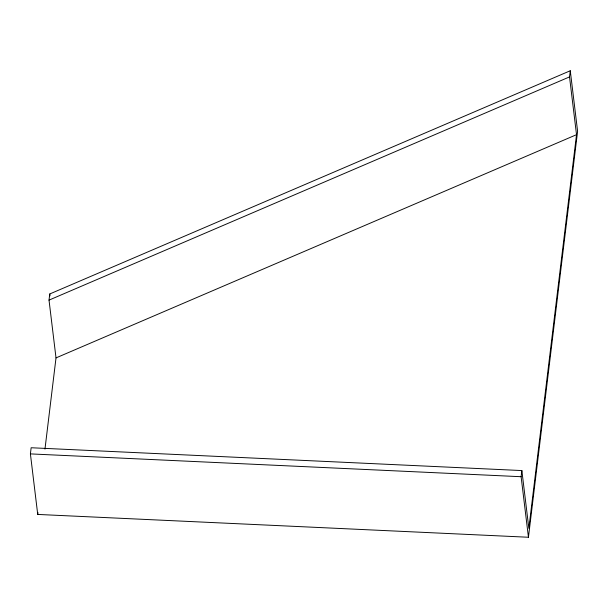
<?xml version="1.0" encoding="UTF-8"?>
<svg xmlns="http://www.w3.org/2000/svg" width="608" height="608" viewBox="0 0 608 608"><rect width="100%" height="100%" fill="white"/><g stroke="black" fill="none" stroke-linecap="round" stroke-linejoin="round"><path stroke-width="0.91" d="M570.274 70.748L577.6 131.282L528.443 537.252L37.726 514.429L30.4 453.895L31.145 447.746L521.862 470.569L528.854 528.344L576.521 134.68L569.529 76.904L570.274 70.748L49.765 293.968L49.02 300.116L56.012 357.899L44.969 449.107M37.726 514.429L37.954 512.544M528.443 537.252L521.117 476.718L521.862 470.569M49.02 300.116L569.529 76.904M56.012 357.899L576.521 134.68M30.4 453.895L521.117 476.718M49.765 293.968L49.993 295.83"/></g></svg>
